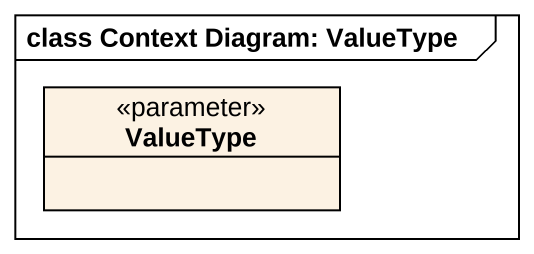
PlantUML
@startuml
mainframe class Context Diagram: ValueType
hide circle
hide empty members
class ValueType <<parameter>>
@enduml
